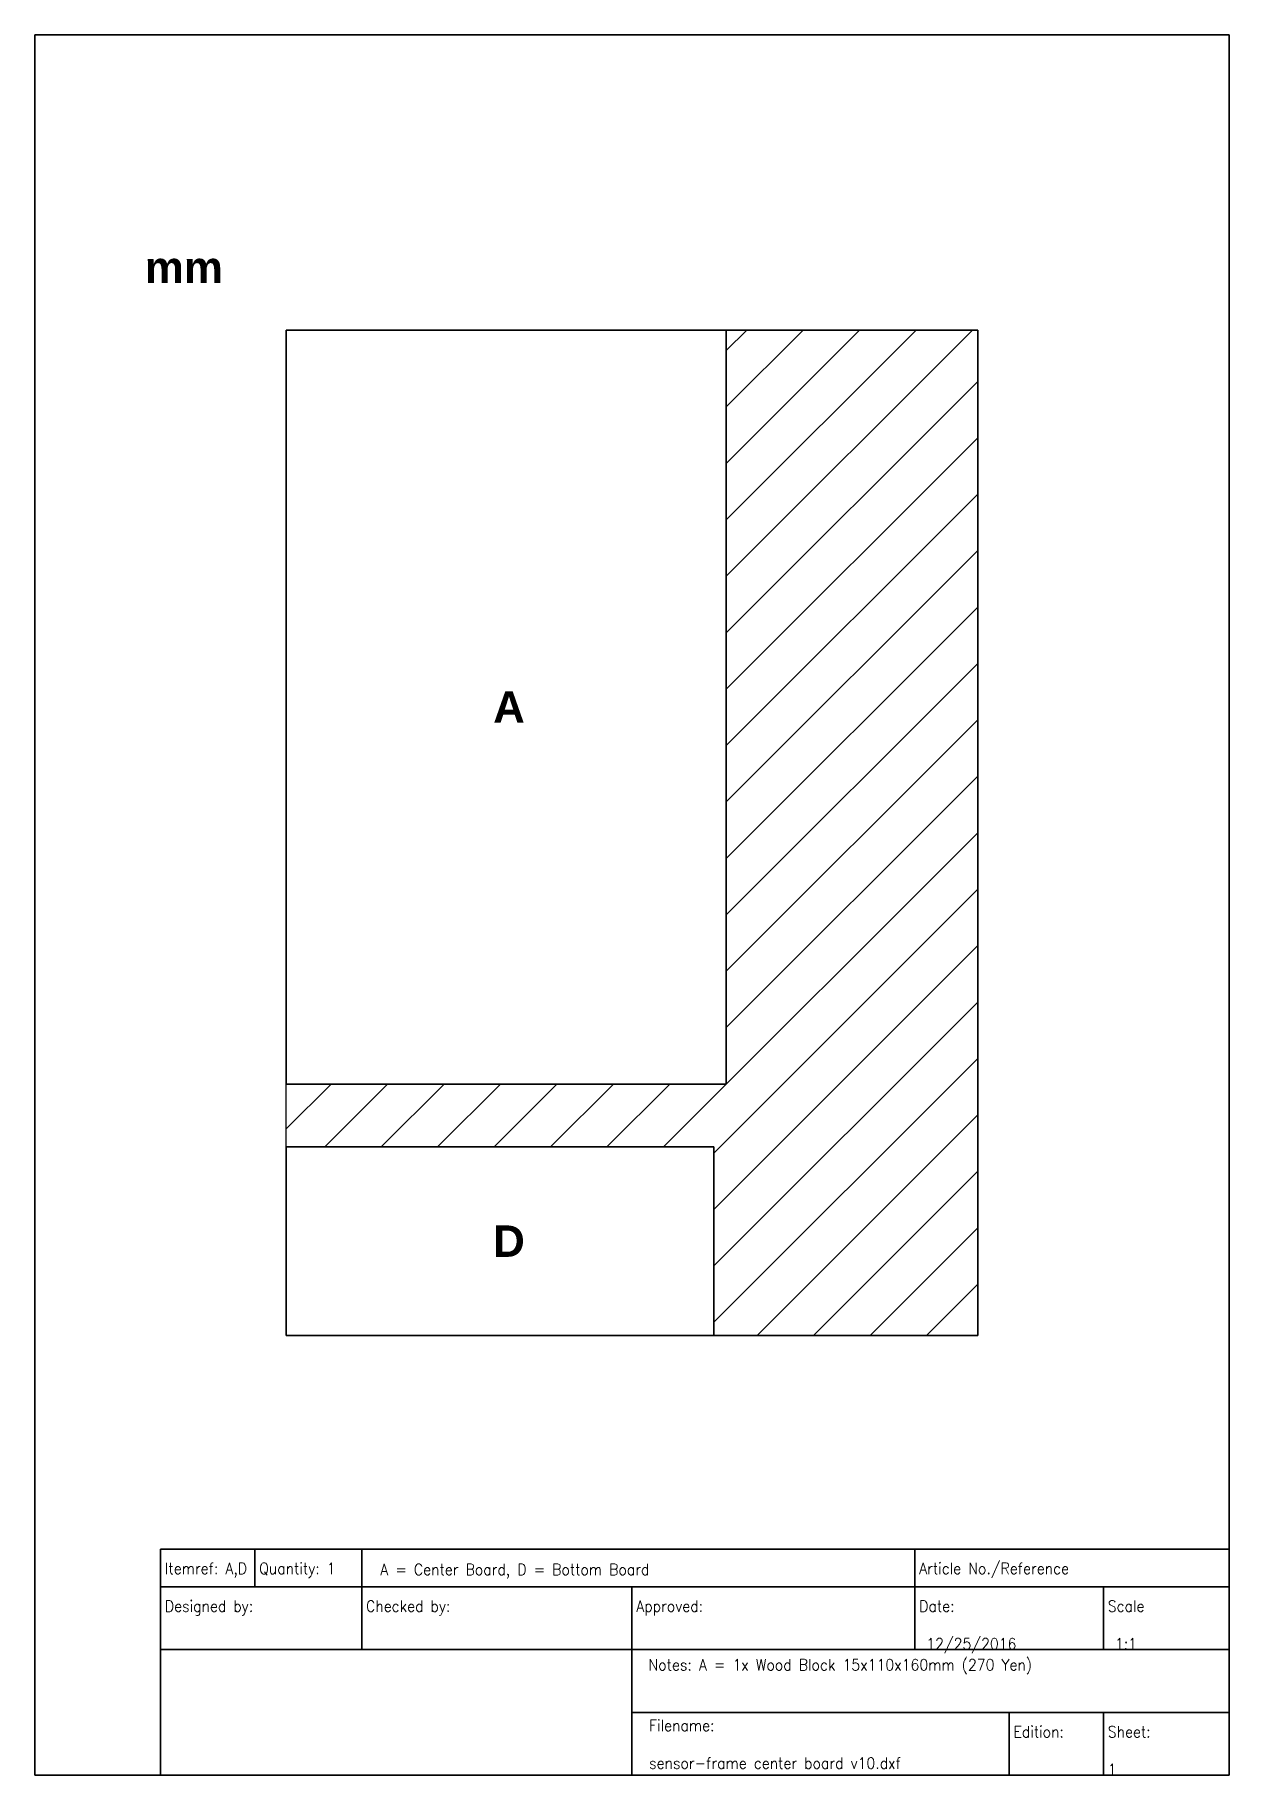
# Model space of a CAD drawing. Header units: millimetres. Extents: x 10 to 200, y 10 to 287.
import ezdxf

# ---------------------------------------------------------------- set-up
doc = ezdxf.new("R2010")
doc.units = ezdxf.units.MM
doc.layers.get('0').update_dxf_attribs({"color": 18, "lineweight": 25, "true_color": 0x000000})
for name, color, linetype, lineweight, true_color in [('0 ... Background', 18, 'Continuous', 35, 0x000000), ('0 ... Base', 18, 'Continuous', 35, 0x000000), ('0 ... Cut', 18, 'Continuous', 35, 0x000000), ('0 ... Numbering', 18, 'Continuous', 70, 0x000000)]:
    doc.layers.add(name, color=color, linetype=linetype, lineweight=lineweight, true_color=true_color)
doc.styles.add('textstyle11', font='Standard')
doc.styles.add('textstyle12', font='Standard')
doc.styles.add('textstyle13', font='Standard')
doc.styles.add('textstyle14', font='Standard')
doc.styles.add('textstyle15', font='Standard')
doc.styles.add('textstyle16', font='Standard')
doc.styles.add('textstyle17', font='Standard')
doc.styles.add('textstyle18', font='Standard')
doc.styles.add('textstyle19', font='Standard')
doc.styles.add('textstyle20', font='Standard')
doc.styles.add('textstyle21', font='Standard')
doc.styles.add('textstyle22', font='Standard')
doc.styles.add('textstyle23', font='Standard')
doc.styles.add('textstyle24', font='')
doc.styles.add('textstyle25', font='')
doc.styles.add('textstyle26', font='')
doc.styles.get('textstyle24').set_extended_font_data('Arial', bold=True)
doc.styles.get('textstyle25').set_extended_font_data('Arial', bold=True)
doc.styles.get('textstyle26').set_extended_font_data('Arial', bold=True)

msp = doc.modelspace()

# ---------------------------------------------------------------- hatches: boundary and pattern name
h = msp.add_hatch()
h.set_pattern_fill('ANSI31', color=256, scale=2, style=0, pattern_type=0)
h.paths.add_polyline_path([(160, 172), (160, 240), (120, 240), (120, 120), (50, 120), (50, 110), (118, 110), (118, 80), (160, 80)], flags=0)

# ---------------------------------------------------------------- linework, layer by layer
msp.add_line((50, 110), (50, 120))
at = {"layer": '0 ... Background', "linetype": 'Continuous'}
for p, q in [((200, 287), (10, 287)), ((10, 287), (10, 10)), ((200, 10), (200, 287)), ((30, 46), (200, 46)), ((30, 40), (30, 46)), ((45, 40), (45, 46)), ((62, 40), (62, 46)), ((150, 40), (150, 46)), ((30, 40), (200, 40)), ((30, 10), (30, 40)), ((62, 30), (62, 40)), ((105, 30), (105, 40)), ((150, 30), (150, 40)), ((180, 30), (180, 40)), ((30, 30), (200, 30)), ((105, 10), (105, 30)), ((105, 20), (200, 20)), ((165, 10), (165, 20)), ((180, 10), (180, 20)), ((105, 10), (105, 15)), ((10, 10), (200, 10))]:
    msp.add_line(p, q, dxfattribs=at)
at = {"layer": '0 ... Base'}
for p, q in [((50, 240), (50, 120)), ((120, 120), (120, 240)), ((120, 240), (160, 240)), ((160, 172), (160, 240)), ((160, 172), (160, 80)), ((50, 120), (120, 120)), ((50, 110), (118, 110)), ((50, 80), (50, 110)), ((118, 80), (118, 110)), ((118, 80), (50, 80)), ((118, 80), (160, 80))]:
    msp.add_line(p, q, dxfattribs=at)
at = {"layer": '0 ... Cut'}
msp.add_line((120, 240), (50, 240), dxfattribs=at)

# ---------------------------------------------------------------- texts
at = {"layer": '0 ... Background', "linetype": 'Continuous', "lineweight": 25, "char_height": 1.8}
for s, insert, width, attachment_point, style in [('Itemref: A,D', (30.69, 43.81), 100, 1, 'textstyle11'), ('Quantity: 1', (45.69, 43.81), 100, 1, 'textstyle12'), ('A = Center Board, D = Bottom Board', (64.96, 41.29), 100, 7, 'textstyle13'), ('Article No./Reference', (150.69, 43.81), 100, 1, 'textstyle14'), ('Designed by:', (30.69, 37.81), 100, 1, 'textstyle15'), ('Checked by:', (62.69, 37.81), 100, 1, 'textstyle16'), ('Approved:\\P\\P', (105.69, 37.81), 100, 1, 'textstyle17'), ('Date:\\P\\P 12/25/2016', (150.69, 37.81), 100, 1, 'textstyle19'), ('Scale\\P\\P 1:1', (180.69, 37.81), 100, 1, 'textstyle20'), ('Notes: A\\~= 1x Wood Block 15x110x160mm (270 Yen)\\P\\P', (107.63, 28.47), 200, 1, 'textstyle23'), ('Filename:\\P\\Psensor-frame center board v10.dxf', (107.72, 18.82), 100, 1, 'textstyle18'), ('Edition:\\p\\P v 1.0', (165.69, 17.81), 100, 1, 'textstyle21'), ('Sheet:\\P\\P1', (180.69, 17.81), 100, 1, 'textstyle22')]:
    msp.add_mtext(s, dxfattribs=dict(at, insert=insert, width=width, attachment_point=attachment_point, style=style))
at = {"layer": '0 ... Numbering', "char_height": 5, "attachment_point": 1}
for s, insert, style in [('mm', (27.5, 252.5), 'textstyle24'), ('A', (82.91, 182.5), 'textstyle25'), ('D', (82.91, 97.5), 'textstyle26')]:
    msp.add_mtext(s, dxfattribs=dict(at, insert=insert, style=style))

doc.saveas('drawing.dxf')
